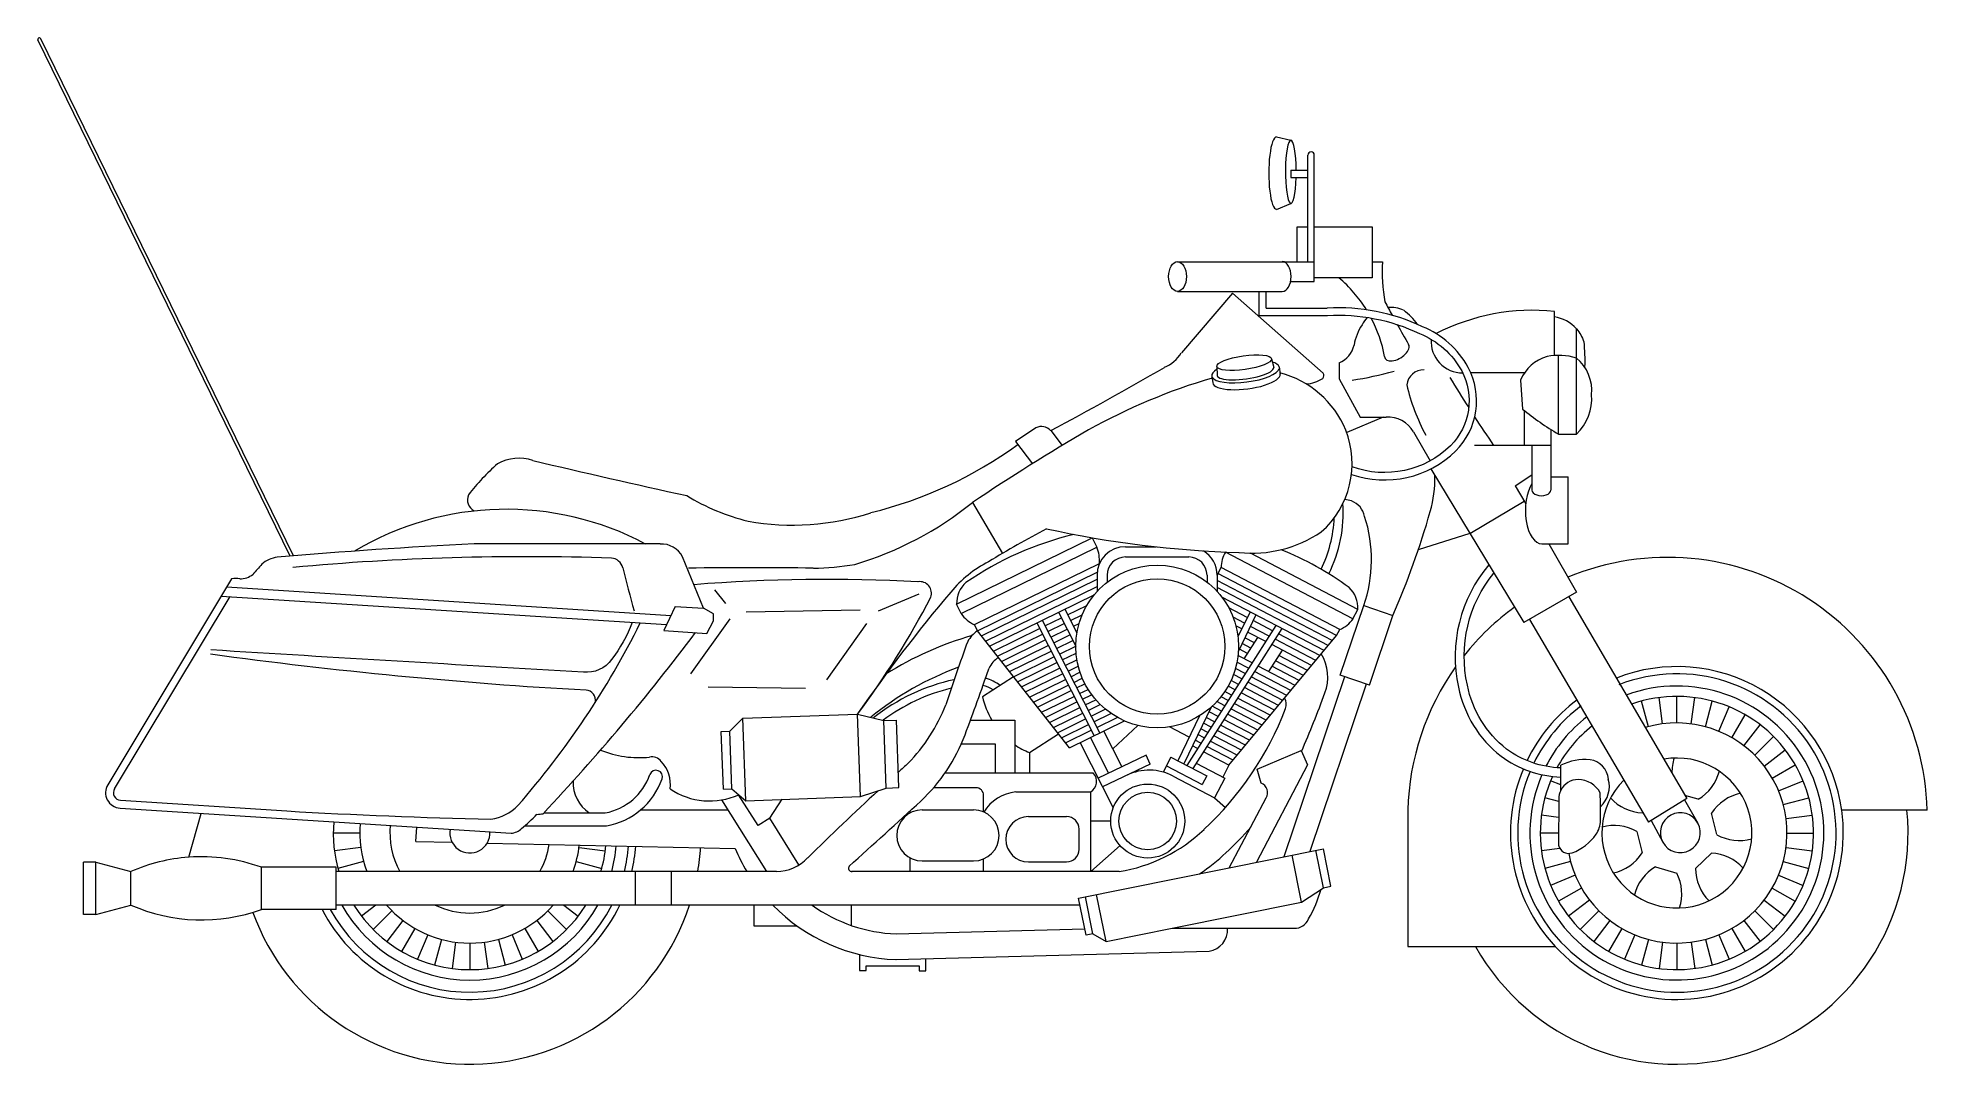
# Model space of a CAD drawing. Header units: millimetres. Extents: x -562 to 1897, y 0 to 1336.
import ezdxf

# ---------------------------------------------------------------- set-up
doc = ezdxf.new("R2010")
doc.units = ezdxf.units.MM
doc.layers.add('ceco.net 426', color=7, linetype='Continuous', lineweight=13)

msp = doc.modelspace()

# ---------------------------------------------------------------- linework, layer by layer
at = {"layer": 'ceco.net 426'}
for p, q in [((-233.9, 661.2), (-562.2, 1333.1)), ((-229.6, 661.6), (-558.6, 1334.8)), ((1049.8, 1206.9), (1068.6, 1202.5)), ((1090.9, 1044.5), (1090.9, 1183.2)), ((1099.1, 1044.5), (1099.1, 1183.2)), ((1068.6, 1163.7), (1090.9, 1163.7)), ((1068.6, 1163.7), (1068.6, 1154)), ((1068.6, 1154), (1090.9, 1154)), ((1049.8, 1112.6), (1068.6, 1120.2)), ((1076.8, 1044.5), (1076.8, 1089.9)), ((1076.8, 1089.9), (1090.9, 1089.9)), ((1099.1, 1089.9), (1174.5, 1089.9)), ((1174.5, 1089.9), (1174.5, 1023.6)), ((921.1, 1044.5), (1057.5, 1044.5)), ((1057.5, 1044.5), (1099.1, 1044.5)), ((1099.1, 1018.6), (1099.1, 1044.5)), ((1174.5, 1044.5), (1188, 1044.5)), ((1068.3, 1018.6), (1099.1, 1018.6)), ((1174.5, 1023.6), (1099.1, 1023.6)), ((921.1, 1005.8), (1057.5, 1005.8)), ((992.6, 1003.6), (926.1, 925.9)), ((1110.7, 899.5), (992.6, 1003.6)), ((1036.6, 984.1), (1036.6, 1005.8)), ((1036.6, 984.1), (1116, 984.1)), ((1411.7, 922.4), (1411.7, 979.8)), ((1440.4, 820.2), (1440.4, 957)), ((1043.5, 918.1), (1046.3, 906.7)), ((1131.6, 912.9), (1131.6, 891.9)), ((1417.1, 820.2), (1417.1, 922.6)), ((965.8, 895.3), (966.9, 886.9)), ((972.3, 908), (972.8, 896.3)), ((1053.3, 907.7), (1054.7, 898.3)), ((1131.6, 891.9), (1158.8, 842.2)), ((1372.8, 899.8), (1302.9, 899.8)), ((1367.7, 890.3), (1370.3, 852.7)), ((1188.7, 842.2), (1141.5, 822)), ((1158.8, 842.2), (1192.6, 842.2)), ((1372.5, 850.9), (1372.5, 805.4)), ((736.7, 828.2), (710.1, 810.5)), ((756, 824.8), (770.9, 805.3)), ((1228.3, 822.9), (1249.8, 785.3)), ((1407, 826.3), (1407, 747.2)), ((1417.1, 820.2), (1440.4, 820.2)), ((710.1, 810.5), (732.2, 781.6)), ((1407, 805.4), (1307.6, 805.4)), ((1382.5, 805.4), (1382.5, 747.2)), ((1382.5, 805.4), (1382.5, 747.2)), ((1250.8, 774.9), (1371.9, 574.8)), ((1360.8, 752.9), (1382.5, 767.3)), ((1407, 764.6), (1429.5, 764.6)), ((1429.5, 677.1), (1429.5, 764.6)), ((1360.8, 752.9), (1374.3, 729.4)), ((654.1, 731.1), (693.3, 664.9)), ((1301.6, 690.9), (1372.3, 732.9)), ((1301.6, 690.9), (1234.5, 669.7)), ((247.7, 677.1), (5.8, 677.1)), ((633.6, 598.8), (810.1, 685.3)), ((639.7, 586.5), (816.1, 672.9)), ((810.1, 685.3), (816.1, 672.9)), ((853.3, 673.5), (893.2, 673.5)), ((1149.5, 579.7), (983.6, 666.6)), ((1155.9, 591.9), (1016, 665.1)), ((1395.4, 677.1), (1429.5, 677.1)), ((1404.4, 677.1), (1440.5, 614.2)), ((304.2, 593.5), (276.9, 660.4)), ((656.7, 572.1), (819.4, 651.8)), ((660.6, 564), (816.5, 640.4)), ((819.4, 651.8), (819.4, 651.2)), ((853.3, 660.2), (935.8, 660.2)), ((978, 646.9), (973.7, 638.6)), ((1132.2, 565.8), (977.8, 646.5)), ((-310.1, 631.9), (-471.3, 363.7)), ((-316.5, 621.2), (261.5, 584)), ((333.3, 599.7), (318.9, 617.6)), ((665.8, 557.4), (816.3, 631.1)), ((671, 550.7), (816.3, 621.9)), ((816.3, 636.5), (816.3, 615.1)), ((829.6, 636.5), (829.6, 627.4)), ((959.6, 636.5), (959.6, 627.4)), ((973.7, 638.6), (972.9, 636.2)), ((972.9, 636.5), (972.9, 615.1)), ((1122.6, 551.3), (972.9, 629.7)), ((1117.3, 544.8), (972.9, 620.4)), ((1128, 557.8), (973.7, 638.6)), ((-462.6, 358.4), (-312.2, 608.6)), ((-323.6, 609.3), (255.9, 572.1)), ((267.1, 595.9), (252.4, 564.4)), ((267.1, 595.9), (304.2, 593.5)), ((317, 586.2), (304.2, 593.5)), ((508.1, 591), (359.6, 588.2)), ((531.7, 590.3), (584.8, 612.4)), ((639.7, 586.5), (633.6, 598.8)), ((676.2, 544.1), (812.8, 611)), ((774.3, 592.2), (790.1, 561.3)), ((778.1, 584.8), (803.1, 597.1)), ((1111.9, 538.3), (978.8, 608)), ((1011.9, 581.4), (987.8, 594)), ((1133, 506.2), (1163.5, 596.9)), ((1149.5, 579.7), (1155.9, 591.9)), ((1163.5, 596.9), (1201.4, 584.1)), ((1440.5, 614.2), (1371.9, 574.8)), ((1430.4, 608.4), (1584.1, 345.7)), ((338.3, 579.6), (287, 507.9)), ((308.4, 560.8), (317, 576.9)), ((317, 576.9), (317, 586.2)), ((464.5, 500.2), (516.7, 573.7)), ((660.6, 564), (656.7, 572.1)), ((681.4, 537.5), (741.5, 566.9)), ((737.8, 574.3), (812.6, 427.5)), ((744.9, 577.8), (819.8, 431)), ((748.6, 570.4), (769.9, 580.8)), ((752.4, 563.1), (773.6, 573.5)), ((756.1, 555.7), (777.4, 566.2)), ((766.1, 588.2), (788.7, 544.1)), ((781.8, 577.5), (797, 584.9)), ((785.6, 570.2), (793, 573.8)), ((1049.2, 571.1), (933.2, 388.8)), ((1057, 567.1), (941, 384.8)), ((1008.3, 573.9), (993.5, 581.7)), ((1004.7, 566.5), (997.1, 570.5)), ((1015.5, 588.8), (999.8, 556.3)), ((1023.2, 584.7), (1000.3, 537.5)), ((1040.3, 557.2), (1016, 569.9)), ((1044.8, 564.2), (1019.6, 577.3)), ((1128, 557.8), (1132.2, 565.8)), ((1170.9, 493.4), (1201.4, 584.1)), ((1379.2, 578.9), (1534.2, 315)), ((252.4, 564.4), (308.4, 560.8)), ((780.4, 411.7), (660.6, 564)), ((686.7, 530.9), (745.2, 559.6)), ((691.9, 524.2), (749, 552.2)), ((697.1, 517.6), (752.7, 544.9)), ((759.9, 548.4), (781.1, 558.8)), ((763.6, 541.1), (784.9, 551.5)), ((767.3, 533.7), (788.6, 544.1)), ((789.3, 562.8), (790.5, 563.4)), ((988.1, 389.3), (1128, 557.8)), ((1001.1, 559.1), (999.2, 560.1)), ((1016.7, 541.6), (1005.2, 547.7)), ((1007.9, 527.7), (1025.6, 555.6)), ((1021.2, 548.6), (1008.8, 555.1)), ((1035.9, 550.2), (1012.4, 562.5)), ((1095.7, 518.9), (1043.7, 546.1)), ((1101.1, 525.4), (1048.1, 553.1)), ((1106.5, 531.9), (1052.6, 560.1)), ((702.3, 511), (756.5, 537.6)), ((707.5, 504.4), (760.2, 530.2)), ((712.7, 497.8), (764, 522.9)), ((771.1, 526.4), (789, 535.2)), ((774.8, 519), (790.1, 526.5)), ((778.6, 511.7), (791.8, 518.2)), ((1013.7, 515.3), (998.5, 523.3)), ((1018.1, 522.3), (999.8, 531.9)), ((1012.3, 534.7), (1001.7, 540.2)), ((1074.2, 493), (1025.9, 518.2)), ((1057.3, 539), (1039.6, 511.1)), ((1079.6, 499.5), (1044, 518.1)), ((1085, 505.9), (1048.5, 525)), ((1090.3, 512.4), (1052.9, 532)), ((717.9, 491.1), (767.7, 515.5)), ((723.1, 484.5), (771.5, 508.2)), ((728.3, 477.9), (775.2, 500.9)), ((733.5, 471.3), (778.9, 493.5)), ((782.3, 504.4), (794.1, 510.1)), ((786.1, 497), (797.1, 502.4)), ((789.8, 489.7), (800.6, 494.9)), ((996, 487.4), (987, 492.1)), ((1000.4, 494.4), (990.8, 499.4)), ((1004.8, 501.4), (993.9, 507.1)), ((1009.3, 508.4), (996.5, 515)), ((1058.1, 473.5), (1012.6, 497.3)), ((1063.4, 480), (1017.1, 504.3)), ((1068.8, 486.5), (1021.5, 511.2)), ((1138.6, 504.3), (1059.7, 270.1)), ((1166.8, 494.8), (1093.4, 276.9)), ((1170.9, 493.4), (1133, 506.2)), ((310.1, 491.1), (436.8, 489.3)), ((738.7, 464.6), (782.7, 486.2)), ((743.9, 458), (786.4, 478.8)), ((749.1, 451.4), (790.2, 471.5)), ((793.5, 482.3), (804.7, 487.8)), ((797.3, 475), (809.3, 480.9)), ((801, 467.7), (814.6, 474.3)), ((804.8, 460.3), (820.5, 468)), ((982.6, 466.5), (972.4, 471.9)), ((987.1, 473.5), (977.9, 478.3)), ((991.5, 480.5), (982.7, 485)), ((1036.5, 447.6), (994.9, 469.4)), ((1041.9, 454.1), (999.3, 476.4)), ((1047.3, 460.6), (1003.8, 483.3)), ((1052.7, 467), (1008.2, 490.3)), ((1534, 439.3), (1525, 472.6)), ((1552.4, 443), (1547.9, 477.2)), ((1571.1, 444.2), (1571.1, 478.7)), ((1589.8, 443), (1594.3, 477.2)), ((1608.2, 439.3), (1617.1, 472.6)), ((338.2, 433.5), (355.4, 450.3)), ((355.4, 450.3), (504.6, 455.8)), ((359.4, 343), (355.4, 450.3)), ((508.6, 348.6), (504.6, 455.8)), ((504.6, 455.8), (538.8, 447.4)), ((538.8, 447.4), (555.1, 448)), ((538.8, 447.4), (555.1, 448)), ((542, 359.5), (538.8, 447.4)), ((558.4, 360.1), (555.1, 448)), ((651.7, 448), (709.3, 448)), ((709.3, 448), (709.3, 378.6)), ((754.4, 444.8), (793.9, 464.2)), ((759.6, 438.2), (797.7, 456.8)), ((764.8, 431.5), (801.4, 449.5)), ((780.4, 411.7), (852, 446.8)), ((808.5, 453), (827.1, 462.1)), ((812.3, 445.6), (834.5, 456.5)), ((816, 438.3), (842.7, 451.4)), ((949.9, 453.4), (921.5, 395)), ((965, 464.6), (929.2, 390.9)), ((964.9, 438.6), (954.9, 443.8)), ((969.3, 445.6), (958.5, 451.2)), ((973.8, 452.5), (962.1, 458.7)), ((978.2, 459.5), (966.3, 465.8)), ((1020.4, 428.1), (981.6, 448.5)), ((1025.8, 434.6), (986, 455.4)), ((1031.2, 441.1), (990.4, 462.4)), ((1625.9, 433.3), (1639.1, 465.2)), ((1642.7, 425), (1660, 454.9)), ((327.2, 433.1), (338.2, 433.5)), ((330, 358), (327.2, 433.1)), ((341, 358.4), (338.2, 433.5)), ((770, 424.9), (805.1, 442.1)), ((775.2, 418.3), (808.9, 434.8)), ((794.3, 418.5), (837.3, 333.5)), ((831.3, 379.1), (808, 425.2)), ((848.6, 387.3), (825.2, 433.6)), ((869.5, 440.8), (836.9, 410.5)), ((936.4, 425.6), (910.7, 439.1)), ((951.6, 417.7), (944.1, 421.6)), ((956, 424.6), (947.7, 429)), ((960.4, 431.6), (951.3, 436.4)), ((998.9, 402.2), (963.8, 420.6)), ((1004.2, 408.7), (968.2, 427.5)), ((1009.6, 415.2), (972.7, 434.5)), ((1015, 421.7), (977.1, 441.5)), ((1658.3, 414.6), (1679.3, 441.9)), ((1672.4, 402.2), (1696.8, 426.6)), ((684, 416.6), (639.6, 416.6)), ((684, 378.6), (684, 416.6)), ((728.5, 405.5), (728.5, 378.6)), ((880.1, 402.3), (817.6, 372.5)), ((885.6, 390.6), (880.1, 402.3)), ((912.5, 399.7), (902.3, 380.2)), ((912.5, 399.7), (959.3, 375.2)), ((947.1, 410.7), (940.5, 414.2)), ((988.1, 389.3), (954.9, 406.6)), ((993.5, 395.7), (959.4, 413.6)), ((1024.9, 383.8), (1081.9, 408.5)), ((1081.9, 408.5), (1090.1, 389.6)), ((1684.8, 388.1), (1712.1, 409.1)), ((811.8, 378.6), (618.2, 378.6)), ((885.6, 390.6), (823.4, 361)), ((906.6, 388.4), (953.4, 364)), ((915.4, 375), (969.2, 346.9)), ((945.4, 391.7), (982.5, 372.3)), ((959.3, 375.2), (953.4, 364)), ((982.5, 372.3), (969.2, 346.9)), ((988.1, 389.3), (979.9, 373.6)), ((1090.1, 389.6), (1024.1, 262.9)), ((1030.1, 365.9), (1024.9, 383.8)), ((1419.9, 363.5), (1406.8, 368.9)), ((1419.9, 356.4), (1419.9, 389.1)), ((1695.2, 372.5), (1725, 389.8)), ((1703.5, 355.7), (1735.3, 368.9)), ((330, 358), (341, 358.4)), ((341, 358.4), (359.4, 343)), ((375.1, 310.6), (349.8, 350.7)), ((359.4, 343), (508.6, 348.6)), ((390.6, 320.2), (406.7, 344.8)), ((508.6, 348.6), (542, 359.5)), ((542, 359.5), (558.4, 360.1)), ((658.7, 359.9), (603.7, 359.9)), ((668.7, 328.2), (668.7, 349.9)), ((710.7, 354.4), (808.4, 354.4)), ((808.4, 250.8), (808.4, 354.4)), ((969.2, 346.9), (983.5, 334.2)), ((988.3, 255.6), (1036.5, 346.5)), ((1417.3, 342.1), (1399.3, 346.9)), ((1417.3, 344.9), (1417, 285)), ((1584.1, 345.7), (1534.2, 315)), ((1598.9, 344.9), (1581.6, 349.9)), ((1709.5, 338), (1742.8, 346.9)), ((-455.4, 333.3), (53.7, 300.6)), ((-454.8, 343.5), (-238.3, 329.6)), ((-365.9, 269.5), (-349.7, 326.5)), ((335.7, 330.8), (222.1, 330.8)), ((327.4, 343.9), (386, 250.8)), ((390.6, 320.2), (375.1, 310.6)), ((428.4, 259.4), (390.6, 320.2)), ((572.8, 329.5), (572.8, 326.7)), ((588.8, 330.9), (655.6, 330.9)), ((727.1, 322.2), (776.8, 322.2)), ((1220.8, 330.8), (1220.8, 153.3)), ((1417.2, 321.1), (1394.8, 324.1)), ((1526.7, 327.7), (1526, 327)), ((1581.2, 343.9), (1598.5, 313.7)), ((1623.1, 298.8), (1616.2, 326.8)), ((1713.2, 319.6), (1747.3, 324.1)), ((1896.9, 330.8), (1785.6, 330.8)), ((-143.3, 300.9), (-177.8, 300.9)), ((-70.2, 289.9), (-69, 308.5)), ((71.3, 310.2), (177.9, 310.2)), ((793.1, 279.5), (793.1, 306)), ((834.2, 316.5), (808.4, 316.5)), ((1417, 300.9), (1393.3, 300.9)), ((1519, 303), (1525.9, 275)), ((1537.5, 317), (1552.8, 288.8)), ((1714.4, 300.9), (1748.9, 300.9)), ((-142.1, 282.2), (-176.3, 277.7)), ((-70.2, 289.9), (-23, 288.9)), ((22.5, 287.9), (345.2, 280.8)), ((142.1, 282.2), (176.3, 277.7)), ((792.3, 216), (1111, 280.4)), ((808.4, 250.8), (846.3, 284.5)), ((1082.5, 210.9), (1070.2, 272.2)), ((1111, 229.7), (1101.2, 278.5)), ((1120.8, 231.7), (1111, 280.4)), ((1418.7, 280.8), (1394.8, 277.7)), ((1595.2, 254.8), (1616.1, 274.7)), ((1713.2, 282.2), (1747.3, 277.7)), ((-486.7, 262.8), (-503.1, 262.8)), ((-503.1, 195), (-503.1, 262.8)), ((-486.7, 195), (-486.7, 262.8)), ((-486.7, 262.8), (-441.2, 250.8)), ((-441.2, 207), (-441.2, 250.8)), ((-271.2, 201.4), (-271.2, 256.4)), ((-174.2, 256.4), (-271.2, 256.4)), ((-174.2, 201.4), (-174.2, 256.4)), ((399.1, 250.8), (-174.2, 250.8)), ((-138.4, 263.8), (-171.7, 254.9)), ((138.4, 263.8), (171.7, 254.9)), ((215.6, 207), (215.6, 250.8)), ((262.3, 207), (262.3, 250.8)), ((845, 250.8), (496.6, 250.8)), ((572.8, 268.7), (572.8, 250.8)), ((588.8, 264.5), (655.6, 264.5)), ((668.7, 250.8), (668.7, 267.2)), ((727.1, 263.2), (776.8, 263.2)), ((1432.6, 263.8), (1399.3, 254.9)), ((1438.6, 246), (1406.8, 232.8)), ((1543.2, 256.9), (1570.9, 248.8)), ((1703.5, 246), (1735.3, 232.8)), ((1709.5, 263.8), (1742.8, 254.9)), ((1082.5, 210.9), (1111, 229.7)), ((1111, 229.7), (1120.8, 231.7)), ((1446.9, 229.2), (1417.1, 212)), ((1695.2, 229.2), (1725, 212)), ((-486.7, 195), (-441.2, 207)), ((-174.2, 201.4), (-271.2, 201.4)), ((794.1, 207), (-174.2, 207)), ((-122.3, 207), (-141.1, 192.6)), ((-101.4, 199.5), (-125.7, 175.2)), ((101.4, 199.5), (125.7, 175.2)), ((122.3, 207), (141.1, 192.6)), ((369.7, 207), (369.7, 179.9)), ((496.1, 207), (496.1, 180.7)), ((802, 168), (792.3, 216)), ((811, 169.8), (801.3, 217.9)), ((828.2, 159.5), (815.8, 220.8)), ((914, 176.9), (1082.5, 210.9)), ((1457.3, 213.6), (1430, 192.6)), ((1469.7, 199.5), (1445.3, 175.2)), ((1672.4, 199.5), (1696.8, 175.2)), ((1684.8, 213.6), (1712.1, 192.6)), ((-486.7, 195), (-503.1, 195)), ((-87.3, 187.2), (-108.2, 159.8)), ((-71.7, 176.7), (-88.9, 146.9)), ((71.7, 176.7), (88.9, 146.9)), ((87.3, 187.2), (108.2, 159.8)), ((369.7, 179.9), (426, 179.9)), ((554.8, 169.6), (800.4, 176.1)), ((828.2, 159.5), (914, 176.9)), ((914, 176.9), (1073.1, 176.9)), ((1483.8, 187.2), (1462.8, 159.8)), ((1499.4, 176.7), (1482.2, 146.9)), ((1642.7, 176.7), (1660, 146.9)), ((1658.3, 187.2), (1679.3, 159.8)), ((-54.9, 168.5), (-68, 136.6)), ((-37.1, 162.4), (-46, 129.1)), ((-18.7, 158.8), (-23.2, 124.6)), ((0, 157.5), (0, 123.1)), ((18.7, 158.8), (23.2, 124.6)), ((37.1, 162.4), (46, 129.1)), ((54.9, 168.5), (68, 136.6)), ((811, 169.8), (802, 168)), ((811, 169.8), (828.2, 159.5)), ((1220.8, 153.3), (1412.5, 153.3)), ((1516.2, 168.5), (1503, 136.6)), ((1534, 162.4), (1525, 129.1)), ((1552.4, 158.8), (1547.9, 124.6)), ((1571.1, 157.5), (1571.1, 123.1)), ((1589.8, 158.8), (1594.3, 124.6)), ((1608.2, 162.4), (1617.1, 129.1)), ((1625.9, 168.5), (1639.1, 136.6)), ((507.3, 142.7), (507.3, 121.8)), ((515.8, 121.8), (515.8, 128)), ((515.8, 128), (584.8, 128)), ((554.6, 136.3), (962.1, 147.1)), ((584.8, 128), (584.8, 121.6)), ((593.7, 121.6), (593.7, 137.3)), ((507.3, 121.8), (515.8, 121.8)), ((584.8, 121.6), (593.7, 121.6))]:
    msp.add_line(p, q, dxfattribs=at)
for points in [[(1026.9, 1005.8), (1026.9, 974.4), (1116.3, 974.4, -0.127855), (1236, 951, -0.174541), (1291, 902.4, -0.329603), (1276.4, 805, -0.288024), (1148.4, 777.5, -0.288024)], [(1440.4, 957, -0.102535), (1449.9, 940.3, -0.031889), (1451, 907.5)], [(1419.9, 385.6, -0.150492), (1349.3, 410.2, -0.179097), (1298.4, 493.3, -0.229606), (1332.9, 639.3, 0.355716)], [(211.3, 574.9, -0.07498), (184.5, 526.9, -0.275707), (147.9, 510.4, -0.001326), (-337.1, 539.2, -279142674.68893)], [(630.3, 500.5, 0.115528), (525.4, 450.7, 0.115528)], [(707.5, 504.4), (667.2, 478.2, 0.08008), (679.2, 448, 0.08008)], [(681.1, 487.2, 0.073987), (667.9, 493)], [(690.1, 493.1, 0.090297), (671.3, 502.5)], [(626.5, 489.4, 0.101228), (537.9, 447.6, 0.101228)], [(709.3, 415.8, 0.053699), (728.5, 405.5), (766, 430)], [(96.4, 327.1), (176.3, 327.1, 0.265886), (234.3, 376.9)], [(134.4, 368.5, 0.255998), (155.2, 327.1, 1.903874)]]:
    msp.add_lwpolyline(points, format="xyb", dxfattribs=at)
for centre, radius in [((894.6, 543.8), 105.9), ((894.6, 543.8), 88.1), ((882.3, 316.5), 48.2), ((882.3, 316.5), 37.5)]:
    msp.add_circle(centre, radius, dxfattribs=at)
for centre, radius, start, end in [((-560.4, 1333.9), 2, 26.0449, 206.0449), ((1095, 1183.2), 4.1, 0, 180), ((1384.1, 1029.4), 196.6, 175.6022, 190.9458), ((1015.7, 888), 178.1, 31.8381, 49.5866), ((1131.1, 732.5), 252, 64.4163, 93.4176), ((2667.1, 1780.3), 1673.3, 208.1004, 208.7756), ((1198.2, 943.9), 41.2, 65.2394, 94.6402), ((1216.2, 925.4), 66.1, 146.0006, 170.712), ((1198.2, 943.9), 41.2, 136.973, 153.396), ((1015.7, 888), 178.1, 10.6842, 27.8474), ((2667.1, 1780.3), 1673.3, 209.2523, 210.2662), ((1170, 919.3), 76.9, 34.4256, 53.751), ((1196, 850.4), 117.9, 28.6906, 68.1588), ((1383.5, 705.9), 275.4, 84.1252, 117.1846), ((1404.7, 925.8), 47.4, 41.1517, 81.5758), ((1119, 943), 32.6, 292.688, 347.6646), ((1292.4, 941), 41.3, 176.5579, 269.8576), ((885.3, 951.3), 48, 292.8679, 328.0204), ((1416.7, 870.1), 53.1, 106.0078, 157.6116), ((1417.3, 845.6), 77, 72.5709, 101.4108), ((1405.8, 876.8), 54.6, 354.1547, 50.7292), ((-1214.3, 4544.8), 4209.6, 297.9081, 300.2127), ((1191.7, 130.9), 794.9, 106.4869, 119.079), ((1022.4, 776.3), 127.6, 22.6477, 75.4591), ((1086, 930), 44.6, 273.275, 303.0208), ((1106.4, 896.3), 5.33, 315.9332, 37.3305), ((1090.1, 1294.8), 408.6, 278.1923, 286.0552), ((1241.4, 881.6), 22.1, 88.4101, 173.1838), ((3585.5, 2320.4), 2715.1, 211.699, 212.6755), ((1217.9, 863.5), 92.4, 314.9717, 28.0184), ((1474.5, 942.6), 261.5, 192.8838, 208.2525), ((1395, 867.1), 65.3, 314.0617, 3.6584), ((1195.3, 804.6), 37.7, 28.98, 94.0722), ((3585.5, 2320.4), 2715.1, 212.9764, 213.9165), ((1590.2, 1118.7), 345.1, 230.4173, 239.8847), ((2241.8, -1639.2), 2852.9, 120.2325, 123.8141), ((744.1, 814.1), 15.9, 41.9779, 117.8797), ((1029.6, 781.9), 118.8, 311.3982, 21.4586), ((63.9, 732.5), 56.2, 71.1477, 119.7834), ((390, 1253.9), 552, 283.8249, 305.8411), ((1190.5, 893.2), 132.8, 251.1587, 314.3106), ((224.2, 566.7), 285.5, 131.2397, 142.3258), ((2666.9, 11664.6), 11181.7, 256.63453, 257.68723), ((1092.9, 764.1), 163.3, 344.1369, 0.6377), ((13.5, 734.7), 16.6, 157.041, 241.4433), ((428.7, 979.7), 280.8, 238.5882, 256.2742), ((47.6, 337.1), 385.2, 61.9578, 120.8601), ((420.3, 1030.9), 329.2, 259.8237, 287.9883), ((374.3, 1076.9), 444.8, 286.5641, 308.988), ((956.2, 718.4), 180.6, 333.6262, 3.6686), ((1129.4, 672.1), 63.7, 73.4115, 81.4612), ((1138.3, 707.9), 26.8, 11.1347, 69.8474), ((209.4, 1017), 1082.4, 336.421, 344.0401), ((885.3, 278.3), 423, 103.5453, 124.4953), ((1353.1, -451.3), 1296.6, 117.6865, 121.5214), ((1043.2, 2034.9), 1369.6, 257.6662, 268.2382), ((1017.6, 827.1), 162, 264.1754, 304.0081), ((956.2, 718.4), 169, 333.9386, 357.5352), ((992.2, 656.6), 181.4, 340.7617, 18.1455), ((317.2, -5838), 6522.6, 92.73679, 94.99527), ((249.3, 645.9), 31.2, 27.6317, 92.9101), ((772.1, 655.4), 47.4, 355.6647, 21.7422), ((853.3, 636.5), 37, 90, 180), ((935.8, 636.5), 37, 0, 58.6678), ((1015.7, 646.9), 37.7, 148.5303, 180.6533), ((895.8, 278.2), 423, 53.988, 67.7454), ((32.8, 366.3), 415.9, 136.8647, 139.2865), ((-246.5, 624.2), 35.9, 96.7646, 132.4002), ((73.2, -2629.3), 3289.9, 88.0671, 95.2926), ((183.1, 642.5), 16.3, 12.9592, 86.3746), ((2485.7, 1219.3), 2357.4, 194.0721, 195.4792), ((365.8, -5979.6), 6625.8, 89.29738, 90.70262), ((445.4, 969.6), 323.9, 270.2976, 279.9001), ((746.4, 514.7), 156.4, 117.0635, 140.4114), ((853.3, 636.5), 23.7, 90, 180), ((935.8, 636.5), 23.7, 0, 90), ((1466.2, 530.7), 183.7, 139.53, 192.5188), ((1558.9, 321.5), 338.2, 1.5628, 112.5395), ((-305.4, 564.8), 67.3, 84.9925, 93.9816), ((-298.9, 658.1), 26.3, 268.5221, 308.7325), ((465.8, -1535.5), 2166.6, 86.8913, 94.6094), ((585.9, 613.2), 14.9, 339.2998, 99.782), ((670.2, 599.8), 36.6, 131.9827, 181.5608), ((1119.4, 593.9), 36.6, 356.9226, 46.5006), ((2215.8, -727.1), 2080.3, 139.8442, 145.3449), ((-342.5, 1092.1), 1059.5, 323.0888, 332.8062), ((1558.9, 321.5), 338.2, 126.0668, 141.4705), ((-778.6, 1073.1), 1117.9, 318.7915, 333.501), ((673.7, 609.3), 41, 213.8778, 245.4154), ((1116.1, 603.4), 41, 293.0679, 324.6055), ((-2014.7, 2304), 2892.2, 316.852, 322.9571), ((770.4, 145.5), 428.5, 105.8172, 122.2143), ((2565.5, -159.2), 2044.5, 159.6938, 162.1362), ((686, 527.8), 44.2, 125.0641, 149.3486), ((494.4, 6633.3), 6155.8, 262.23055, 266.80519), ((775.7, 138.7), 403, 110.2941, 129.0629), ((699.8, 506.1), 25.7, 116.9512, 158.896), ((1059.1, 503.9), 57.6, 339.0488, 31.5201), ((1558.9, 321.5), 338.2, 144.6536, 178.4372), ((1571.1, 300.9), 216.6, 7.8074, 111.3297), ((-2688.9, 1677.9), 3559.8, 339.4602, 340.939), ((1571.1, 300.9), 207.2, 157.23, 111.3297), ((1571.1, 300.9), 191.3, 156.6156, 110.1297), ((150.1, 473.6), 13.5, 349.8722, 84.8537), ((412.5, 547.2), 221.6, 315.45, 339.0472), ((1046.6, 468.6), 16, 338.9897, 29.5997), ((-345.8, 1022.3), 1555.2, 336.698, 339.7193), ((1436.2, 520.6), 152.3, 191.2439, 231.8784), ((1571.1, 300.9), 216.6, 126.9651, 154.2018), ((1571.1, 300.9), 177.8, 155.5142, 109.3449), ((670.2, 612.1), 418.9, 312.9371, 339.1168), ((1571.1, 300.9), 207.2, 126.9651, 153.954), ((1571.1, 300.9), 191.3, 127.8331, 152.983), ((1571.1, 300.9), 143.3, 190.6671, 106.656), ((432.3, 508.1), 226.6, 313.043, 339.5458), ((1571.1, 300.9), 177.8, 128.3999, 151.4424), ((220.3, 532.3), 133.3, 247.8832, 275.8741), ((236.8, 384.9), 15.2, 37.1917, 100.9213), ((218.1, 364.1), 43, 352.4149, 44.17), ((1424.6, 512.5), 138.8, 233.5972, 268.0876), ((1451.9, 324.5), 72.1, 85.0448, 116.3202), ((1454.1, 368.6), 28, 5.315, 81.6533), ((1571.1, 300.9), 97.6, 135.0698, 100.0119), ((1624.5, 380.1), 59.8, 162.1648, 181.1691), ((161.7, 402.7), 93.9, 279.8895, 340.4814), ((242.3, 374.1), 8.44, 340.4814, 160.4814), ((3802.7, -3176.8), 4814.7, 132.1687, 132.3746), ((799.5, 368), 16.2, 303.3164, 40.6203), ((884.2, 315.5), 67.2, 62.3759, 115.4799), ((1571.1, 300.9), 216.6, 157.321, 222.9473), ((1442.6, 345.2), 25.3, 90.0352, 153.5758), ((1442.5, 337.7), 32.7, 28.289, 89.8329), ((1447.5, 361.5), 35.7, 312.3927, 15.7724), ((1568.5, 396.4), 59.8, 300.5208, 345.3534), ((-454.1, 353.4), 20.1, 148.9879, 266.3208), ((-454.1, 353.4), 9.89, 148.9879, 266.3208), ((312.1, 434.3), 91.7, 235.8614, 294.4413), ((3802.7, -3176.8), 4814.7, 132.7988, 134.3052), ((658.7, 349.9), 10, 0, 90), ((715.9, 299.5), 55.1, 95.4023, 148.7018), ((1025.2, 353.5), 13.3, 328.2229, 68.3145), ((1442.6, 345.2), 25.3, 153.5758, 180.6638), ((729.1, 330.6), 742.5, 0.3474, 1.7488), ((1529.2, 386.7), 59.8, 222.1648, 266.9974), ((1666.4, 294.2), 59.8, 102.1648, 146.9974), ((173.5, 7317.1), 6999.6, 266.62683, 268.80295), ((19.6, 378.2), 59.7, 277.4474, 315.8479), ((-136.6, 544.5), 313.3, 310.6015, 315.5849), ((84.7, 390.9), 65.8, 272.1559, 279.4507), ((-6449.8, 7994.6), 10395.7, 311.9067, 312.60137), ((588.8, 297.7), 33.2, 90, 270), ((655.6, 297.7), 33.2, 270, 90), ((727.1, 292.7), 29.5, 90, 270), ((776.8, 306), 16.2, 0, 90), ((1571.1, 300.9), 300.9, 209.3675, 5.699), ((1571.1, 300.9), 216.6, 222.9473, 7.9299), ((729.1, 330.6), 742.5, 358.946, 0.3474), ((1575.6, 301.3), 26, 28.5214, 208.5214), ((0, 300.9), 177.8, 175.3018, 196.3644), ((0, 300.9), 143.3, 175.0566, 200.4574), ((0, 300.9), 104.1, 174.4639, 208.7543), ((0, 300.9), 26, 169.3292, 3.3125), ((51.8, 323.1), 22.5, 274.8593, 313.2238), ((812.5, 455.6), 207.4, 279.0213, 313.6238), ((670.2, 612.1), 460.5, 312.9674, 318.7299), ((1411.6, 337.2), 66.3, 290.383, 325.1076), ((1438.8, 317.5), 32.8, 326.2784, 358.9925), ((1489.6, 251), 59.8, 60.5208, 105.3534), ((1575.6, 301.3), 26, 208.5214, 28.5214), ((1652.5, 350.8), 59.8, 240.5208, 285.3534), ((0, 300.9), 104.1, 331.2457, 351.8539), ((0, 300.9), 143.3, 339.5426, 353.7453), ((0, 300.9), 177.8, 343.6356, 354.7173), ((0, 300.9), 191.3, 344.8205, 355.0026), ((0, 300.9), 207.2, 346.0096, 355.2904), ((0, 300.9), 216.6, 346.6253, 355.4399), ((0, 300.9), 300.9, 350.4156, 356.368), ((563, 372.3), 236.2, 202.7875, 210.9672), ((776.8, 279.5), 16.2, 270, 0), ((812.5, 455.6), 249, 303.4495, 313.5652), ((1430.3, 288), 13.6, 192.6869, 289.1113), ((1475.8, 307.5), 59.8, 282.1648, 326.9974), ((1613, 215), 59.8, 42.1648, 86.9974), ((-349.3, 41), 229, 94.1716, 113.6734), ((-349.3, 41), 229, 70.0865, 94.1716), ((398.7, 306.4), 55.6, 270.3622, 317.4711), ((497.1, 255.1), 4.31, 141.7316, 275.8514), ((1573.6, 205.4), 59.8, 120.5208, 165.3534), ((1517.7, 221.7), 59.8, 342.1648, 26.9974), ((1655, 255.3), 59.8, 180.5208, 225.3534), ((945.8, 273), 168.3, 330.0765, 344.3805), ((-349.3, 416.8), 229, 246.3266, 289.9135), ((0, 300.9), 300.9, 200.0639, 341.824), ((0, 300.9), 216.6, 207.3313, 334.3181), ((0, 300.9), 207.2, 208.6761, 333.068), ((0, 300.9), 191.3, 209.3775, 330.6225), ((0, 300.9), 177.8, 211.8601, 328.1399), ((0, 300.9), 143.3, 220.9047, 319.0953), ((0, 300.9), 104.1, 244.3231, 295.6769), ((563, 372.3), 236.2, 224.4097, 267.9812), ((563, 372.3), 202.9, 234.5589, 267.7017), ((957.7, 175.2), 28.5, 278.8786, 3.3514), ((1073.6, 196.4), 19.5, 268.4618, 337.8818)]:
    msp.add_arc(centre, radius, start, end, dxfattribs=at)
for centre, major_axis, ratio, start_param, end_param in [((1049.8, 1159.8), (0, 47.1), 0.211319, 6.283185, 9.424778), ((1068.6, 1161.4), (0, 41.1), 0.170928, 4.769698, 10.815638), ((1057.5, 1025.2), (0, 19.4), 0.594043, 3.141593, 6.283185), ((1206.7, 927.7), (-15.2, -9.2), 0.53657, 6.012946, 9.424778), ((1009.5, 901.5), (43.9, 5.7), 0.309081, 6.31964, 6.891172), ((1009.5, 901.5), (43.9, 5.7), 0.309081, 2.537584, 3.178048), ((1009.5, 901.5), (43.9, 5.7), 0.309081, 3.262081, 6.174679), ((1010.8, 892.6), (43.9, 5.7), 0.309081, 3.144206, 6.291702), ((1009.5, 901.5), (-36.8, -5.2), 0.255137, 0, 3.141593), ((1395.4, 720.9), (0, -43.8), 0.491324, 3.784883, 6.283185), ((1394.7, 747.2), (-12.2, 0), 0.598518, 0, 3.141593)]:
    msp.add_ellipse(centre, major_axis=major_axis, ratio=ratio, start_param=start_param, end_param=end_param, dxfattribs=at)
for centre, major_axis, ratio in [((921.1, 1025.2), (0, 19.4), 0.594043), ((1007.9, 913.1), (-35.6, -5), 0.251749)]:
    msp.add_ellipse(centre, major_axis=major_axis, ratio=ratio, dxfattribs=at)

doc.saveas('drawing.dxf')
